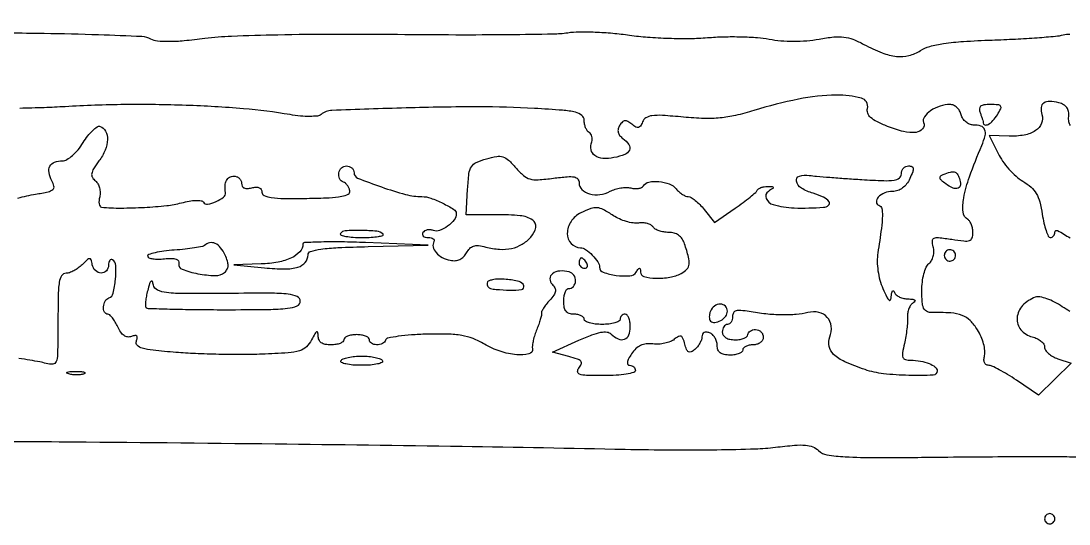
# Model space of a CAD drawing. Extents: x 0 to 5034, y 0 to 2560.
# Drawn here: x 3751.9 to 3956.8, y 2175 to 2273.3 of the extents above; entities that cross this region are included whole.
import ezdxf

# ---------------------------------------------------------------- set-up
doc = ezdxf.new("R2010")
doc.units = 0

msp = doc.modelspace()

# ---------------------------------------------------------------- linework, layer by layer
for points in [[(4084.731077, 2269.263702, 0.000011), (4132.120882, 2268.843403, 0.002588)], [(3742.640613, 2271.069453, -0.002375), (3756.40359, 2270.938948, -0.005022), (3767.070329, 2270.679967, -0.002525), (3775.527595, 2270.346857, -0.112213), (3777.219915, 2269.882305, 0.097476), (3778.566603, 2269.470061, 0.027396), (3780.772996, 2269.364197, 0.021152), (3783.782782, 2269.512192, 0.008818), (3787.824693, 2269.954781, -0.021725), (3793.062888, 2270.391912, -0.004747), (3802.111223, 2270.66634, -0.004642), (3813.153184, 2270.793785, -0.003326), (3825.5, 2270.739522, 0.002188), (3836.920893, 2270.66333, 0.002961), (3847.242039, 2270.700759, 0.001995), (3855.89875, 2270.817963, 0.032536), (3858.792048, 2271.057428, -0.034737), (3860.969661, 2271.228024, -0.012155), (3864.111596, 2271.17909, -0.012003), (3867.576813, 2270.957403, -0.013739), (3870.874018, 2270.575311, 0.017079), (3874.395102, 2270.191091, 0.010546), (3878.554697, 2269.968579, 0.010574), (3882.679141, 2269.922362, 0.018638), (3886.08197, 2270.083141, -0.015028), (3889.263164, 2270.256471, -0.012099), (3892.688412, 2270.257093, -0.012281), (3895.854256, 2270.10319, -0.030411), (3898.155178, 2269.793148, 0.028101), (3900.414732, 2269.478053, 0.020863), (3902.933489, 2269.375611, 0.020543), (3905.503608, 2269.484009, 0.024145), (3907.919751, 2269.803606, -0.018545), (3910.790581, 2270.216099, -0.055855), (3912.765935, 2270.204301, -0.063764), (3914.542155, 2269.760353, -0.029941), (3916.695826, 2268.767046, 0.028468), (3920.250949, 2267.114655, 0.067625), (3923.075457, 2266.414098, 0.088604), (3925.487593, 2266.580001, 0.083851), (3927.744535, 2267.568269, -0.079483), (3929.540714, 2268.373425, -0.029377), (3932.265163, 2268.937158, -0.02056), (3936.126942, 2269.34096, -0.007094), (3941.733062, 2269.615222, 0.004249), (3946.305982, 2269.812861, 0.005268), (3950.557782, 2270.077775, 0.00435), (3954.119265, 2270.368543, 0.038955), (3955.664771, 2270.630711, -0.069233), (3956.911314, 2270.765433, -0.043234)], [(3956.933886, 2216.54066, -0.01877), (3955.470183, 2217.455672, 0.028909), (3953.94303, 2218.367836, 0.035902), (3952.425098, 2219.02551, 0.039729), (3951.09408, 2219.376265, 0.128621), (3950.190402, 2219.306009, 0.122441), (3947.695084, 2217.6815, 0.169907), (3946.631781, 2215.257861, 0.196359), (3947.371463, 2212.956223, 0.157832), (3949.594483, 2211.565642, -0.051505), (3950.5146, 2211.231, -0.060624), (3951.293379, 2210.728697, -0.070834), (3951.822685, 2210.143654, -0.149599), (3952, 2209.564281, 0.15289), (3952.187312, 2208.966029, 0.061946), (3952.763804, 2208.322615, 0.053494), (3953.605378, 2207.734945, 0.045268), (3954.600184, 2207.299939), (3957.200367, 2206.433211), (3954.008346, 2203.312419), (3950.816326, 2200.191628), (3946.513138, 2203.095814, 0.012121), (3944.775969, 2204.207898, 0.015307), (3943.115165, 2205.146895, 0.013406), (3941.694773, 2205.845605, 0.108004), (3940.988344, 2206, -0.16264), (3940.544838, 2206.148184, -0.142988), (3940.251568, 2206.540572, -0.100579), (3940.154009, 2207.155667, -0.053198), (3940.26952, 2207.922643, 0.094811), (3940.333163, 2208.875106, 0.036229), (3940.074871, 2210.184483, 0.034264), (3939.5799, 2211.60316, 0.035562), (3938.900849, 2212.922643, 0.058893), (3937.479778, 2214.738517, 0.108133), (3935.909711, 2215.75307, 0.073956), (3933.658459, 2216.23436, 0.016843), (3929.75, 2216.34888, -0.132975), (3928.894688, 2216.57642, -0.16434), (3928.353538, 2217.192646, -0.082014), (3928.073099, 2218.383977, -0.016884), (3928, 2220.548154, -0.029139), (3928.100638, 2222.273577, -0.034543), (3928.40189, 2223.878186, -0.037733), (3928.84782, 2225.179775, -0.118695), (3929.396765, 2225.914323, 0.091725), (3929.903619, 2226.522057, 0.065134), (3930.23531, 2227.347437, 0.061873), (3930.355315, 2228.276623, 0.06525), (3930.240163, 2229.189618, -0.054854), (3930.06452, 2230.382601, -0.316047), (3930.392998, 2230.88876, -0.127424), (3931.285339, 2231.004917, -0.008631), (3933.843397, 2230.641032, 0.011736), (3936.242917, 2230.314886, 0.103401), (3937.302958, 2230.415301, 0.234816), (3937.820875, 2230.909324, 0.087153), (3938, 2231.929165, 0.046612), (3937.925928, 2232.722, 0.046197), (3937.70625, 2233.489878, 0.050159), (3937.383576, 2234.123216, 0.111909), (3937, 2234.5, -0.234149), (3936.072191, 2235.989091, -0.070762), (3936.19303, 2238.728136, -0.040746), (3937.324234, 2242.86657, -0.011999), (3939.719179, 2249, 0.036605), (3940.366382, 2250.932982, 0.162307), (3940.281434, 2252.112484, 0.22441), (3939.544038, 2252.779848, 0.073653), (3938.057614, 2253, -0.10115), (3937.321211, 2253.150514, -0.075754), (3936.615531, 2253.5875, -0.072763), (3936.047148, 2254.235731, -0.079873), (3935.710251, 2255, 0.07285), (3935.38597, 2255.764393, 0.070696), (3934.853437, 2256.4125, 0.075785), (3934.201257, 2256.849681, 0.110258), (3933.527878, 2257, 0.078003), (3931.567837, 2256.69235, 0.070881), (3929.724855, 2255.795471, 0.086616), (3928.507622, 2254.621676, 0.254589), (3928.359298, 2253.506067, -0.270419), (3928.154158, 2252.249267, -0.194853), (3926.875355, 2251.557429, -0.087101), (3924.423933, 2251.711422, -0.037527), (3921.296041, 2252.718608, -0.01893), (3919.196464, 2253.667302, -0.067728), (3917.98156, 2254.494006, -0.121337), (3917.415875, 2255.327009, -0.152419), (3917.367106, 2256.254171, 0.411689), (3916.187874, 2258.26161, 0.069576), (3911.300541, 2258.849224, 0.044667), (3903.901312, 2258.042905, 0.025444), (3895.17354, 2255.826452, -0.018446), (3891.587497, 2254.862166, -0.033203), (3888.582148, 2254.378963, -0.031596), (3885.440414, 2254.285114, -0.015033), (3881.401097, 2254.541436, 0.006905), (3877.284302, 2254.869926, 0.04604), (3875.230334, 2254.816097, 0.109925), (3874.073901, 2254.410681, 0.163491), (3873.396441, 2253.590725, -0.045689), (3873.009245, 2252.804724, -0.207541), (3872.601029, 2252.5179, -0.1889), (3872.085635, 2252.606468, -0.037302), (3871.307002, 2253.160174, 0.040135), (3870.526426, 2253.70864, 0.158026), (3869.959982, 2253.834601, 0.177127), (3869.466705, 2253.599193, 0.053152), (3868.942442, 2252.935698, 0.077948), (3868.641562, 2252.237562, 0.119037), (3868.63212, 2251.581117, 0.112385), (3868.926478, 2250.96612, 0.064435), (3869.518658, 2250.389757, -0.07527), (3870.730164, 2249.158638, -0.268865), (3870.838172, 2248.101357, -0.19598), (3869.923023, 2247.23114, -0.043975), (3867.816276, 2246.613255, -0.065201), (3865.645641, 2246.467219, -0.140131), (3864.079197, 2247.023957, -0.192551), (3863.342225, 2248.172701, -0.136043), (3863.466831, 2249.717975, 0.080311), (3863.565205, 2250.227815, 0.076494), (3863.500771, 2250.751788, 0.080425), (3863.287908, 2251.209205, 0.105682), (3862.956326, 2251.526992, -0.108447), (3862.589634, 2251.882295, -0.050841), (3862.280921, 2252.470205, -0.047032), (3862.070869, 2253.179435, -0.048524), (3862, 2253.907956, 0.224848), (3861.543696, 2254.871354, 0.113051), (3860.310976, 2255.483596, 0.039824), (3857.784591, 2255.881508, 0.00499), (3852.25, 2256.250844, 0.01454), (3841.310389, 2256.552589, 0.006843), (3827.170239, 2256.337812, 0.002131), (3812.680176, 2255.857491, 0.16477), (3810.551535, 2255.046517, -0.14864), (3809.848288, 2254.75292, -0.024231), (3808.355268, 2254.675332, -0.02455), (3806.514682, 2254.759362, -0.018322), (3804.5, 2255.02553, 0.021295), (3795.365591, 2256.177126, 0.011861), (3784.166546, 2256.839828, 0.011389), (3772.161274, 2256.991194, 0.012406), (3760.5, 2256.583107, -0.005876), (3756.43743, 2256.38779, -0.003607), (3751.646875, 2256.24847, -0.003616)], [(3957.067974, 2252.924105, -0.134033), (3956.746679, 2253.636892, -0.064856), (3956.718982, 2254.644715, 0.069933), (3956.682138, 2255.624588, 0.110965), (3956.357862, 2256.395335, 0.108893), (3955.72953, 2256.962858, 0.065564), (3954.795441, 2257.343242, 0.050825), (3952.978711, 2257.625653, 0.165643), (3951.823145, 2257.298797, 0.226438), (3951.322719, 2256.427766, 0.096155), (3951.481901, 2255.057026, -0.176501), (3951.409096, 2253.327526, -0.150622), (3950.2408, 2251.913342, -0.10183), (3948.018854, 2251.030071, -0.053694), (3945.044373, 2250.82713), (3941.18422, 2250.978386), (3942.904008, 2247.442692, 0.041448), (3943.789644, 2245.950254, 0.02731), (3945.034595, 2244.388563, 0.027483), (3946.422643, 2242.992667, 0.046755), (3947.742051, 2242.010674, -0.043595), (3949.344944, 2240.83333, -0.079616), (3950.376937, 2239.586118, -0.069467), (3951.051496, 2237.961924, -0.026526), (3951.543697, 2235.557175, 0.017867), (3951.86977, 2233.81071, 0.027867), (3952.286738, 2232.33867, 0.026629), (3952.730513, 2231.243505, 0.290957), (3953.113544, 2231, 0.115437), (3953.451678, 2231.07912, 0.10044), (3953.739603, 2231.302544, 0.093392), (3953.932854, 2231.636626, 0.084747), (3954, 2232.029937, -0.566783), (3954.545007, 2232.356277, -0.022725), (3956.973958, 2230.90954, -0.024236)], [(3751.298717, 2238.700734, -0.028687), (3754.739126, 2239.472996, 0.011202), (3757.206323, 2239.936889, 0.120529), (3758.115781, 2240.374143, 0.280116), (3758.341, 2241.017973, 0.070535), (3757.942881, 2242.106727, -0.074081), (3757.373972, 2243.697258, -0.170928), (3757.552448, 2244.937081, -0.185622), (3758.447361, 2245.725432, -0.089011), (3759.977458, 2246, 0.13458), (3760.854876, 2246.240523, 0.046021), (3761.932644, 2247.021536, 0.040958), (3763.04, 2248.163839, 0.033618), (3764.028773, 2249.546556, -0.026341), (3764.951422, 2250.877279, -0.037963), (3765.911574, 2251.939856, -0.042545), (3766.780315, 2252.635309, -0.231879), (3767.360333, 2252.71369, -0.196935), (3768.433735, 2251.790557, -0.126946), (3768.795149, 2250.167403, -0.091029), (3768.342445, 2248.094453, -0.06009), (3767.134584, 2245.968164, 0.018192), (3766.085915, 2244.436177, 0.097008), (3765.720561, 2243.495514, 0.173209), (3765.842724, 2242.766179, 0.092537), (3766.434315, 2242.054514, -0.091509), (3766.916108, 2241.477331, -0.061572), (3767.243451, 2240.68113, -0.059579), (3767.375175, 2239.797981, -0.071326), (3767.280134, 2238.963232, 0.040687), (3767.146603, 2238.205572, 0.066227), (3767.172121, 2237.553962, 0.094983), (3767.34227, 2237.103014, 0.237183), (3767.633369, 2236.922595, 0.022912), (3771.42243, 2236.758561, 0.013024), (3776.009754, 2236.889789, 0.012616), (3780.37148, 2237.238929, 0.039717), (3783.255326, 2237.777116, -0.02216), (3784.79364, 2238.120434, -0.037104), (3786.111377, 2238.254104, -0.043851), (3787.110653, 2238.193348, -0.220695), (3787.566015, 2237.893186, 0.307483), (3788.382211, 2237.528102, 0.059314), (3790.014717, 2238.023272, 0.058106), (3791.511213, 2238.898228, 0.275451), (3791.871626, 2239.779857, -0.048758), (3791.800391, 2241.146997, -0.106096), (3792.065903, 2242.158166, -0.146334), (3792.648783, 2242.77292, -0.131093), (3793.5, 2243, -0.092647), (3794.072607, 2242.892981, -0.096212), (3794.559375, 2242.586876, -0.099296), (3794.885148, 2242.13022, -0.10582), (3795, 2241.59362, 0.121219), (3795.138214, 2241.031896, 0.169691), (3795.512551, 2240.681695, 0.120594), (3796.136109, 2240.570873, 0.047946), (3797, 2240.710251, -0.048044), (3797.853697, 2240.847813, -0.116263), (3798.479754, 2240.741804, -0.165988), (3798.858633, 2240.403964, -0.129176), (3798.999673, 2239.866631, 0.300314), (3799.439119, 2239.200626, 0.066621), (3800.822317, 2238.81631, 0.032284), (3803.315152, 2238.632958, 0.006553), (3807.749673, 2238.651724, 0.006494), (3812.163008, 2238.785603, 0.033231), (3814.599217, 2239.05406, 0.075824), (3815.871762, 2239.486454, 0.34488), (3816.175, 2240.151724, 0.053173), (3815.982122, 2240.692197, 0.047585), (3815.67375, 2241.201861, 0.050466), (3815.303014, 2241.607829, 0.096298), (3814.925, 2241.833333, -0.199905), (3814.1768, 2242.517169, -0.155057), (3814.034533, 2243.622189, -0.153977), (3814.556423, 2244.612101, -0.197527), (3815.5, 2245, -0.087832), (3816.072733, 2244.898609, -0.094587), (3816.559375, 2244.607536, -0.100075), (3816.884909, 2244.17363, -0.111501), (3817, 2243.663951, 0.30621), (3817.696786, 2242.632871, 0.011152), (3822.355064, 2240.879921, 0.019195), (3827.090464, 2239.419087, 0.065304), (3830.285537, 2239, -0.086457), (3832.000631, 2238.701204, -0.028724), (3834.356951, 2237.698289, -0.02253), (3836.528028, 2236.498408, -0.258369), (3836.992198, 2235.678571, -0.170986), (3836.578334, 2234.467132, -0.066562), (3835.289414, 2233.217374, -0.067027), (3833.733647, 2232.360996, -0.186039), (3832.506326, 2232.359199, 0.06791), (3831.910789, 2232.499139, 0.072824), (3831.3141, 2232.469154, 0.081228), (3830.807647, 2232.279851, 0.124999), (3830.473008, 2231.956326, 0.155766), (3830.382542, 2231.593765, 0.19141), (3830.530882, 2231.280921, 0.128262), (3830.922969, 2231.069438, 0.059952), (3831.5, 2231, -0.048679), (3832.085304, 2230.942881, -0.105957), (3832.497908, 2230.765662, -0.182742), (3832.674087, 2230.503945, -0.198696), (3832.625, 2230.202254, 0.201528), (3832.46298, 2229.171068, 0.119233), (3833.046376, 2228.048351, 0.091644), (3834.256667, 2227.086639, 0.074743), (3835.819456, 2226.53477, 0.067278), (3836.812045, 2226.479227, 0.087996), (3837.69012, 2226.707177, 0.089768), (3838.423504, 2227.218215, 0.073068), (3838.994076, 2227.98893, -0.067286), (3839.628014, 2228.866171, -0.128938), (3840.361506, 2229.320129, -0.10418), (3841.334501, 2229.408063, -0.034668), (3842.748114, 2229.140903, 0.04657), (3845.453737, 2228.695875, 0.071676), (3847.81603, 2228.869001, 0.079846), (3849.846788, 2229.669811, 0.075206), (3851.571942, 2231.079495, 0.136595), (3852.522896, 2232.97947, 0.30434), (3851.924271, 2234.402002, 0.122251), (3849.485591, 2235.260021, 0.025254), (3844.902904, 2235.464167), (3838.910336, 2235.428335), (3839.205168, 2240.431288, -0.014489), (3839.474491, 2243.489498, -0.109519), (3839.948218, 2244.850377, -0.150776), (3840.892648, 2245.675948, -0.035262), (3842.892131, 2246.402544, -0.028293), (3844.885157, 2246.85134, -0.115954), (3846.113249, 2246.770217, -0.114288), (3847.186066, 2246.149642, -0.027111), (3848.625669, 2244.648796, 0.035087), (3850.132983, 2243.126676, 0.112366), (3851.380933, 2242.450825, 0.085902), (3852.984095, 2242.288078, 0.015419), (3855.983539, 2242.592204, -0.010178), (3858.693184, 2242.895667, -0.06708), (3860.053368, 2242.837434, -0.177727), (3860.732106, 2242.441093, -0.174358), (3861, 2241.696218, 0.204863), (3861.56004, 2240.386724, 0.124406), (3863.049294, 2239.543921, 0.09873), (3865.076973, 2239.400483, 0.091554), (3867.06446, 2240.034498, -0.047199), (3868.02302, 2240.436463, -0.035832), (3869.133015, 2240.697658, -0.036719), (3870.219899, 2240.791439, -0.067212), (3871.101237, 2240.683777, 0.048693), (3871.86833, 2240.561189, 0.056701), (3872.605335, 2240.599638, 0.065669), (3873.205271, 2240.782955, 0.148457), (3873.558021, 2241.09388, -0.208008), (3874.648046, 2241.850951, -0.07233), (3876.600043, 2241.953485, -0.068709), (3878.635321, 2241.478802, -0.128637), (3880, 2240.5, 0.038797), (3880.556859, 2239.926043, 0.038), (3881.199388, 2239.440625, 0.040587), (3881.829041, 2239.104852, 0.102551), (3882.33488, 2239, -0.14085), (3882.884346, 2238.842082, -0.029916), (3883.703221, 2238.258055, -0.029087), (3884.602387, 2237.441137, -0.024083), (3885.462435, 2236.47423), (3887.5, 2233.94846), (3891.5, 2236.72423, 0.008106), (3893.056415, 2237.842107, 0.010982), (3894.422917, 2238.90493, 0.008133), (3895.522609, 2239.829814, 0.109696), (3895.833333, 2240.25, -0.146332), (3896.079284, 2240.536827, -0.054887), (3896.558333, 2240.775189, -0.048395), (3897.170996, 2240.93511, -0.041975), (3897.833333, 2240.984687, -0.011972), (3898.770004, 2240.953644, -0.346184), (3898.938792, 2240.804523, -0.295018), (3898.845412, 2240.579351, -0.010036), (3898.008359, 2240.026328, 0.367394), (3897.575146, 2238.63988, 0.225406), (3898.936282, 2237.431364, 0.063268), (3903.074205, 2236.779264, 0.026174), (3908.75, 2236.906409, 0.149044), (3909.765413, 2237.301002, 0.403886), (3909.860932, 2237.996221, 0.127163), (3908.770005, 2238.890499, 0.038618), (3906.75, 2239.642767, -0.067868), (3904.459181, 2240.651604, -0.205318), (3903.495913, 2242.014006, -0.387973), (3904.071135, 2242.99628, -0.110011), (3906, 2243.154218, 0.011992), (3907.427496, 2242.991559, 0.002262), (3910.042188, 2242.768903, 0.002417), (3913.09958, 2242.537347, 0.002214), (3916.25, 2242.328071, 0.006081), (3920.543826, 2242.114314, 0.044539), (3922.59693, 2242.220019, 0.127573), (3923.611276, 2242.642002, 0.234878), (3924, 2243.423853, -0.087965), (3924.106701, 2244.025656, -0.094635), (3924.412988, 2244.537007, -0.100057), (3924.86958, 2244.879073, -0.111337), (3925.405915, 2245, -0.100313), (3926.046768, 2244.870121, -0.274311), (3926.310588, 2244.512382, -0.11784), (3926.218406, 2243.831759, -0.016268), (3925.655915, 2242.507802, -0.055881), (3925.028434, 2241.474938, -0.068022), (3924.222457, 2240.68177, -0.073901), (3923.294668, 2240.182098, -0.085942), (3922.309017, 2240.007802, 0.093768), (3920.748378, 2239.706771, 0.104071), (3919.469977, 2238.860159, 0.211439), (3919.125522, 2237.949813, 0.307703), (3919.628966, 2237.290345, -0.264596), (3920.165993, 2236.692319, -0.05972), (3920.300715, 2235.279581, -0.027831), (3920.101087, 2232.785497, -0.004578), (3919.403883, 2228, 0.042297), (3919.288582, 2226.338506, 0.031235), (3919.431736, 2224.5, 0.030818), (3919.807747, 2222.661837, 0.037213), (3920.391456, 2221, 0.009539), (3921.150395, 2219.350614, 0.095831), (3921.601752, 2218.746168, 0.524622), (3921.8877, 2218.812514, 0.07955), (3922.039806, 2219.5, -0.024517), (3922.11588, 2220.20165, -0.134737), (3922.271369, 2220.545312, -0.44203), (3922.46147, 2220.553994, -0.100459), (3922.662281, 2220.25, 0.124997), (3923.013767, 2219.770182, 0.061944), (3923.654962, 2219.362689, 0.055672), (3924.467187, 2219.083422, 0.053268), (3925.333333, 2218.984687, -0.021956), (3926.22068, 2218.939418, -0.147755), (3926.624029, 2218.774437, -0.408755), (3926.652085, 2218.52739, -0.085615), (3926.295638, 2218.203876, 0.101314), (3925.843149, 2217.766752, 0.055796), (3925.480057, 2217.084794, 0.052322), (3925.254306, 2216.27921, 0.05734), (3925.210424, 2215.469189, -0.032653), (3925.205675, 2214.489987, -0.012268), (3925.075952, 2213.123762, -0.012092), (3924.861542, 2211.638666, -0.014388), (3924.585331, 2210.25, 0.016468), (3924.227663, 2208.411886, 0.132605), (3924.316566, 2207.563586, 0.240731), (3924.794947, 2207.135275, 0.064529), (3925.838757, 2207, -0.042312), (3927.741468, 2206.838697, -0.054664), (3929.425772, 2206.357348, -0.067505), (3930.617543, 2205.671201, -0.232457), (3931, 2204.893011, -0.40305), (3930.213792, 2204.076128, -0.014398), (3925.44755, 2204.03099, -0.023149), (3920.500288, 2204.356063, -0.054659), (3916.899223, 2205.165532, -0.021062), (3912.930831, 2206.715865, -0.083439), (3910.749512, 2208.14827, -0.155977), (3909.870656, 2209.705564, -0.142874), (3910.017212, 2211.54527, 0.117949), (3910.288069, 2213.641372, 0.157512), (3909.512824, 2215.383141, 0.156835), (3907.861778, 2216.34706, 0.116742), (3905.738252, 2216.314935, -0.042509), (3903.459227, 2215.941084, -0.023505), (3900.637778, 2215.854656, -0.021644), (3897.500943, 2216.042021, -0.018978), (3894.25, 2216.503108, 0.020052), (3892.612765, 2216.731735, 0.096609), (3891.680735, 2216.64389, 0.194339), (3891.186656, 2216.252063, 0.129827), (3891, 2215.545313, -0.062862), (3890.925421, 2214.954461, -0.080984), (3890.70625, 2214.453936, -0.09821), (3890.381372, 2214.118989, -0.152379), (3890, 2214, 0.148195), (3889.618646, 2213.884432, 0.098894), (3889.29375, 2213.559375, 0.082425), (3889.074694, 2213.073457, 0.064853), (3889, 2212.5, 0.140575), (3889.177821, 2211.88002, 0.118484), (3889.666667, 2211.4, 0.088208), (3890.456621, 2211.09863, 0.04716), (3891.5, 2211, 0.038131), (3892.457356, 2211.073116, 0.057076), (3893.265625, 2211.29375, 0.074992), (3893.817169, 2211.617064, 0.226478), (3894, 2212, -0.148195), (3894.115568, 2212.381354, -0.098894), (3894.440625, 2212.70625, -0.082425), (3894.926543, 2212.925306, -0.064853), (3895.5, 2213, -0.099038), (3896.072457, 2212.885486, -0.097945), (3896.559375, 2212.559375, -0.097945), (3896.885486, 2212.072457, -0.099038), (3897, 2211.5, -0.130775), (3896.846791, 2210.924246, -0.10214), (3896.416667, 2210.4375, -0.08892), (3895.769411, 2210.111864, -0.072314), (3895, 2210, 0.048028), (3894.234582, 2209.926307, 0.068025), (3893.5875, 2209.70625, 0.088204), (3893.151477, 2209.381882, 0.191087), (3893, 2209, -0.226478), (3892.817169, 2208.617064, -0.074992), (3892.265625, 2208.29375, -0.057076), (3891.457356, 2208.073116, -0.038131), (3890.5, 2208, -0.045088), (3889.341336, 2208.104697, -0.117503), (3888.580162, 2208.439301, -0.146188), (3888.149594, 2209.026893, -0.085724), (3888, 2209.893011, 0.07271), (3887.887915, 2210.659707, 0.064008), (3887.559375, 2211.399034, 0.066864), (3887.073537, 2212.000393, 0.098143), (3886.5, 2212.361626, 0.073508), (3885.902848, 2212.494945, 0.137726), (3885.421671, 2212.396992, 0.162483), (3885.112601, 2212.080851, 0.113468), (3885, 2211.59106, -0.082574), (3884.900466, 2210.99247, -0.044009), (3884.595254, 2210.304418, -0.042251), (3884.149367, 2209.638359, -0.050969), (3883.622143, 2209.101369, -0.056655), (3882.903621, 2208.631093, -0.243985), (3882.408822, 2208.637165, -0.177971), (3882.023167, 2209.070145, -0.029914), (3881.672757, 2210.143376, 0.027454), (3881.310327, 2211.272196, 0.196936), (3880.926178, 2211.68088, 0.243094), (3880.419607, 2211.655786, 0.041597), (3879.60356, 2211.085947, -0.079482), (3878.837332, 2210.632778, -0.039975), (3877.75951, 2210.304609, -0.038394), (3876.563899, 2210.137463, -0.046097), (3875.429053, 2210.171496, 0.054151), (3874.116911, 2210.189755, 0.084465), (3873.027971, 2209.896792, 0.084364), (3872.096296, 2209.259846, 0.053897), (3871.254136, 2208.25, 0.024132), (3870.67451, 2207.281189, 0.081499), (3870.437449, 2206.585154, 0.199747), (3870.532381, 2206.177279, 0.24149), (3870.878028, 2206, -0.087892), (3871.30642, 2205.924109, -0.094609), (3871.670421, 2205.70625, -0.100067), (3871.913917, 2205.381483, -0.111426), (3872, 2205, -0.341052), (3871.694007, 2204.603577, -0.023546), (3870.219389, 2204.290833, -0.025476), (3868.247792, 2204.071156, -0.015007), (3865.877555, 2204, -0.006244), (3862.451675, 2204.042782, -0.065534), (3861.068805, 2204.260072, -0.326417), (3860.70823, 2204.731409, -0.18061), (3860.958799, 2205.450356, 0.078413), (3861.423829, 2206.232838, 0.281029), (3861.330548, 2206.782138, 0.134143), (3860.661102, 2207.228401, 0.016933), (3858.978642, 2207.725729), (3855.794797, 2208.550746), (3860.97904, 2210.893731, -0.013357), (3863.520993, 2211.961738, -0.044813), (3865.254388, 2212.462961, -0.075956), (3866.463906, 2212.511721, -0.170131), (3867.281642, 2212.118358, 0.086283), (3868.639842, 2211.162484, 0.201899), (3869.857086, 2211.110503, 0.212571), (3870.701688, 2211.937172, 0.094586), (3871, 2213.5, 0.038131), (3870.926884, 2214.457356, 0.057076), (3870.70625, 2215.265625, 0.074992), (3870.382936, 2215.817169, 0.226478), (3870, 2216, 0.099038), (3869.618362, 2215.923658, 0.097945), (3869.29375, 2215.70625, 0.097945), (3869.076342, 2215.381638, 0.099038), (3869, 2215, -0.277684), (3868.767902, 2214.614308, -0.052312), (3867.971875, 2214.29375, -0.042582), (3866.841111, 2214.072542, -0.027026), (3865.5, 2214, -0.027026), (3864.158889, 2214.072542, -0.042582), (3863.028125, 2214.29375, -0.052312), (3862.232098, 2214.614308, -0.277684), (3862, 2215, 0.191087), (3861.848523, 2215.381882, 0.088204), (3861.4125, 2215.70625, 0.068025), (3860.765418, 2215.926307, 0.048028), (3860, 2216, -0.07578), (3859.064742, 2216.142566, -0.149477), (3858.45, 2216.5625, -0.124434), (3858.106468, 2217.317234, -0.044917), (3858, 2218.5, -0.033947), (3858.065089, 2219.457587, -0.051882), (3858.262322, 2220.265625, -0.06743), (3858.550354, 2220.821956, -0.244294), (3858.893011, 2221, 0.206373), (3859.877061, 2221.424231, 0.179769), (3860.317843, 2222.463894, 0.163566), (3859.988082, 2223.61498, 0.17984), (3859.041501, 2224.278896, 0.08249), (3857.214062, 2224.445968, 0.141045), (3855.787819, 2223.919393, 0.238782), (3855.293931, 2222.94249, 0.198732), (3855.744706, 2221.855294, -0.076494), (3856.262303, 2221.149417, -0.161428), (3856.369198, 2220.4867, -0.114856), (3856.0619, 2219.736732, -0.029502), (3855.236346, 2218.708666, 0.018974), (3854.580945, 2217.926776, 0.025003), (3854.048298, 2217.164153, 0.023928), (3853.678187, 2216.505323, 0.167327), (3853.630199, 2216.145012, -0.10675), (3853.624972, 2215.758226, -0.013889), (3853.416486, 2214.955097, -0.015659), (3853.108749, 2214.004491, -0.012506), (3852.71983, 2213, 0.022046), (3852.336571, 2211.951139, 0.021706), (3852.044914, 2210.867188, 0.022189), (3851.873357, 2209.897271, 0.073288), (3851.883468, 2209.25, -0.393761), (3851.194382, 2208.217034, -0.081946), (3848.810121, 2208.052885, -0.056771), (3845.568403, 2208.737762, -0.052903), (3842.480578, 2210.14396, 0.03998), (3840.261644, 2211.2244, 0.050732), (3838.067285, 2211.836038, 0.037382), (3835.317504, 2212.100071, 0.01169), (3831.173418, 2212.090202, 0.011427), (3828.208489, 2211.945952, 0.017614), (3825.65615, 2211.672604, 0.012246), (3823.610691, 2211.329051, 0.266344), (3823.166667, 2210.946241, -0.202631), (3822.541798, 2210.259892, -0.11282), (3821.416433, 2210.022717, -0.128534), (3820.397594, 2210.307588, -0.266688), (3820, 2211, 0.226478), (3819.817169, 2211.382936, 0.074992), (3819.265625, 2211.70625, 0.057076), (3818.457356, 2211.926884, 0.038131), (3817.5, 2212, 0.038131), (3816.542644, 2211.926884, 0.057076), (3815.734375, 2211.70625, 0.074992), (3815.182831, 2211.382936, 0.226478), (3815, 2211, -0.226478), (3814.817169, 2210.617064, -0.074992), (3814.265625, 2210.29375, -0.057076), (3813.457356, 2210.073116, -0.038131), (3812.5, 2210, -0.045889), (3811.380001, 2210.103007, -0.106535), (3810.605656, 2210.426474, -0.137502), (3810.151973, 2210.976686, -0.102311), (3809.985258, 2211.75, 0.04933), (3809.910862, 2212.442619, 0.513158), (3809.689117, 2212.540841, 0.133125), (3809.337121, 2212.181335, 0.010698), (3808.708903, 2211, -0.083428), (3807.676346, 2209.59515, -0.122726), (3806.3578, 2208.82919, -0.054839), (3804.113604, 2208.438258, -0.006262), (3798.973645, 2208.179121, -0.009156), (3795.126671, 2208.103952, -0.005451), (3790.545047, 2208.148286, -0.005454), (3785.97812, 2208.292127, -0.009385), (3782.179706, 2208.524746, -0.006209), (3777.721022, 2208.937696, -0.042546), (3775.557924, 2209.353281, -0.1308), (3774.604767, 2209.918142, -0.293547), (3774.441046, 2210.706965, 0.045405), (3774.631243, 2211.379366, 0.252531), (3774.520748, 2211.724542, 0.24475), (3774.167364, 2211.828539, 0.043165), (3773.480921, 2211.631052, -0.125415), (3772.743256, 2211.544439, -0.121258), (3772.043632, 2211.819011, -0.089591), (3771.395135, 2212.478798, -0.04266), (3770.809065, 2213.519712, 0.026139), (3770.314887, 2214.469422, 0.034782), (3769.764337, 2215.271415, 0.037302), (3769.235508, 2215.843993, 0.189866), (3768.839485, 2216, -0.293759), (3768.206246, 2216.407176, -0.126767), (3768.023063, 2217.438884, -0.104041), (3768.356049, 2218.580518, -0.191777), (3769.08425, 2219.19475, 0.259391), (3769.919666, 2220.107022, 0.034065), (3770.369271, 2222.794657, 0.034206), (3770.449147, 2225.523413, 0.249518), (3769.811298, 2226.616625, 0.185056), (3769.504292, 2226.674905, 0.18664), (3769.238319, 2226.512784, 0.112369), (3769.058286, 2226.120811, 0.051736), (3769, 2225.559017, -0.186262), (3768.577151, 2224.463303, -0.221472), (3767.564535, 2224.037223, -0.186818), (3766.444873, 2224.519878, -0.152192), (3765.823324, 2225.678593, 0.026367), (3765.583549, 2226.64579, 0.330021), (3765.298157, 2226.857185, 0.188479), (3764.87706, 2226.692602, 0.010058), (3763.821429, 2225.678593, -0.03784), (3763.073733, 2225.036238, -0.034692), (3762.216489, 2224.493087, -0.036505), (3761.381115, 2224.117596, -0.087586), (3760.714948, 2224, 0.24965), (3759.84045, 2223.53434, 0.11469), (3759.367213, 2222.291488, 0.030474), (3759.163784, 2219.566162, 0.002279), (3759.096673, 2212.124446, -0.00552), (3759.033584, 2208.054627, -0.089149), (3758.756281, 2206.7167, -0.288541), (3758.096507, 2206.238898, -0.082936), (3756.78412, 2206.371289, 0.019444), (3755.566584, 2206.652704, 0.00545), (3753.64414, 2206.997296, 0.005488), (3751.459793, 2207.339702, 0.005751)], [(3710.060962, 2191.397604, -0.000541), (3759.368333, 2191.061722, -0.000859), (3801.584615, 2190.655926, -0.000997), (3838.116233, 2190.169178, -0.001495), (3870, 2189.585425, 0.004084), (3879.120131, 2189.465674, 0.004551), (3887.91744, 2189.502087, 0.004212), (3895.412946, 2189.664497, 0.023788), (3899.399796, 2189.974718, -0.009112), (3903.107811, 2190.372989, -0.041731), (3905.271277, 2190.384586, -0.075385), (3906.712784, 2190.049288, -0.101945), (3907.827273, 2189.315584, 0.158571), (3909.443564, 2188.492786, 0.02532), (3913.018127, 2188.113469, 0.014452), (3919.04236, 2187.955671, 0.002263), (3930.927477, 2188.041712, -0.001264), (3939.68582, 2188.122616, -0.001394), (3948.163073, 2188.155858, -0.001295), (3955.404239, 2188.145313, -0.007124), (3959.308516, 2188.07388, 0.015043)]]:
    msp.add_lwpolyline(points, format="xyb")
for points in [[(3939.393011, 2255.418213, -0.008099), (3939.625425, 2254.781926, -0.009838), (3939.821697, 2254.178225, -0.008575), (3939.967516, 2253.666328, -0.065182), (3940, 2253.418213, 0.349154), (3940.31513, 2253.021951, 0.188768), (3940.969322, 2253.118169, 0.077434), (3941.903874, 2253.864273, 0.046096), (3942.767927, 2255, 0.023109), (3943.428783, 2256.175822, 0.27278), (3943.395186, 2256.678217, 0.229683), (3942.923964, 2256.947949, 0.017089), (3941.401485, 2257, 0.028754), (3940.141663, 2256.92749, 0.138914), (3939.485149, 2256.656823, 0.231514), (3939.251121, 2256.170707, 0.090262)], [(3935.349337, 2242.532025, -0.096764), (3935.564105, 2241.306469, -0.303226), (3935.109472, 2240.653594, -0.199495), (3934.098449, 2240.673946, -0.05441), (3932.685969, 2241.487675, -0.024812), (3931.861647, 2242.155616, -0.145877), (3931.57361, 2242.624905, -0.280605), (3931.683717, 2242.998835, -0.089292), (3932.196997, 2243.320052, -0.022579), (3933.590852, 2243.806719, -0.134739), (3934.353457, 2243.824188, -0.189034), (3934.880795, 2243.448815, -0.053078)], [(3861.336798, 2235.818236, 0.134567), (3859.421627, 2234.145018, 0.144904), (3858.695814, 2231.776796, 0.188148), (3859.439885, 2229.814064, 0.212225), (3861.271429, 2229, -0.159565), (3862.269123, 2228.673286, -0.04063), (3863.57239, 2227.543674, -0.040761), (3864.677972, 2226.214888, -0.15433), (3865, 2225.196429, 0.320203), (3865.718184, 2224.18996, 0.049633), (3868.24202, 2223.593524, 0.048517), (3870.913161, 2223.497534, 0.240518), (3872.168412, 2224.238255, -0.012977), (3872.599478, 2224.87988, -0.239129), (3872.810012, 2224.990513, -0.388508), (3872.94912, 2224.866838, -0.022677), (3872.984687, 2224.25, 0.3384), (3873.682477, 2223.359867, 0.055221), (3875.998097, 2223.026452, 0.051269), (3878.742861, 2223.218283, 0.079963), (3880.978914, 2223.988715, 0.079294), (3882.062296, 2224.811714, 0.164409), (3882.506474, 2225.76264, 0.093369), (3882.400981, 2227.164359, 0.015739), (3881.621524, 2229.75, 0.066476), (3881.141167, 2230.726837, 0.089673), (3880.457925, 2231.43336, 0.089675), (3879.570559, 2231.855904, 0.066482), (3878.491629, 2232, -0.040862), (3877.535073, 2232.078305, -0.043298), (3876.62301, 2232.311096, -0.047454), (3875.881621, 2232.65226, -0.123397), (3875.463506, 2233.059049, 0.132887), (3875.052581, 2233.444171, 0.05714), (3874.347616, 2233.721349, 0.050954), (3873.483567, 2233.859582, 0.046814), (3872.583859, 2233.826511, -0.070642), (3871.542033, 2233.83771, -0.033992), (3870.23564, 2234.12951, -0.032858), (3868.890353, 2234.625778, -0.040257), (3867.714554, 2235.267462, 0.019782), (3865.73201, 2236.457153, 0.104067), (3864.523267, 2236.822513, 0.110805), (3863.306523, 2236.657787, 0.023823)], [(3814.344719, 2231.75, 0.48548), (3814.451311, 2231.458984, 0.035419), (3815.406069, 2231.220313, 0.028584), (3816.826965, 2231.053303, 0.014964), (3818.60765, 2231, 0.012932), (3820.376615, 2231.04576, 0.02657), (3821.754406, 2231.190758, 0.038506), (3822.623486, 2231.398796, 0.560759), (3822.683944, 2231.64939, 0.175076), (3821.463279, 2232.222205, 0.020016), (3818.378066, 2232.383063, 0.017866), (3815.281363, 2232.309772, 0.24434)], [(3787.784075, 2229.450741, -0.150284), (3787.344633, 2229.218004, -0.008601), (3785.819485, 2228.953805, -0.012507), (3783.963606, 2228.712473, -0.008816), (3781.867408, 2228.530344, 0.014649), (3779.820063, 2228.328373, 0.024629), (3778.120189, 2228.024532, 0.022153), (3776.854172, 2227.673574, 0.37434), (3776.64813, 2227.329603, 0.271757), (3776.904599, 2227.02964, 0.045232), (3777.671568, 2226.840074, 0.038919), (3778.714945, 2226.762612, 0.02521), (3779.924162, 2226.828097, -0.024199), (3781.318992, 2226.906461, -0.08156), (3782.218661, 2226.765861, -0.16807), (3782.676784, 2226.417007, -0.203127), (3782.776032, 2225.890025, 0.375429), (3783.389201, 2224.777288, 0.039892), (3786.479229, 2223.925038, 0.040028), (3789.848064, 2223.555144, 0.179956), (3791.693962, 2224.180719, 0.095662), (3792.193988, 2224.777755, 0.120607), (3792.383155, 2225.470953, 0.084809), (3792.255559, 2226.358008, 0.028871), (3791.783447, 2227.575937, 0.061869), (3790.909764, 2228.997414, 0.11494), (3789.852209, 2229.830512, 0.157176), (3788.766174, 2229.968694, 0.151174)], [(3806.998108, 2229.678571, -0.192681), (3806.414613, 2228.210848, -0.093264), (3804.749431, 2227.007633, -0.065864), (3802.14788, 2226.179481, -0.036283), (3798.821429, 2225.831892), (3793.5, 2225.663785), (3799.5, 2225.074829, 0.021261), (3803.501123, 2224.853216, 0.075288), (3806.041465, 2225.204671, 0.144854), (3807.458171, 2226.123721, 0.178772), (3808, 2227.590709, -0.330437), (3808.510306, 2228.278565, -0.039093), (3810.485686, 2228.712183, -0.023442), (3813.856829, 2229.020026, -0.004978), (3819.75, 2229.221851), (3831.5, 2229.507173), (3819.248108, 2230.003587, 0.006276), (3814.550312, 2230.134896, 0.01048), (3810.595765, 2230.112884, 0.00435), (3807.301967, 2229.996812, 0.402075)], [(3932.552786, 2228.08541, 0.099038), (3932.401684, 2227.679226, 0.097945), (3932.417584, 2227.244476, 0.097945), (3932.597789, 2226.848514, 0.099038), (3932.91459, 2226.552786, 0.099038), (3933.320774, 2226.401684, 0.097945), (3933.755524, 2226.417584, 0.097945), (3934.151486, 2226.597789, 0.099038), (3934.447214, 2226.91459, 0.099038), (3934.598316, 2227.320774, 0.097945), (3934.582416, 2227.755524, 0.097945), (3934.402211, 2228.151486, 0.099038), (3934.08541, 2228.447214, 0.099038), (3933.679226, 2228.598316, 0.097945), (3933.244476, 2228.582416, 0.097945), (3932.848514, 2228.402211, 0.099038)], [(3861, 2226, 0.105053), (3861.081062, 2225.618444, 0.099167), (3861.311086, 2225.29375, 0.09642), (3861.654762, 2225.076123, 0.093332), (3862.059017, 2225, 0.108972), (3862.413961, 2225.078288, 0.182303), (3862.6254, 2225.29375, 0.161196), (3862.656512, 2225.6179, 0.082592), (3862.5, 2226, 0.029505), (3862.231006, 2226.382774, 0.035638), (3861.933975, 2226.70625, 0.038439), (3861.65171, 2226.934461, 0.151918), (3861.440983, 2227, 0.210953), (3861.272352, 2226.92554, 0.081139), (3861.129539, 2226.70625, 0.061769), (3861.032345, 2226.382849, 0.042167)], [(3776.655463, 2220.632001, 0.016919), (3776.399224, 2219.501306, 0.023758), (3776.253291, 2218.476985, 0.021455), (3776.210846, 2217.647156, 0.201045), (3776.343489, 2217.323178, 0.190288), (3776.756189, 2217.14414, 0.001108), (3781.019313, 2217.011845, 0.004426), (3785.914709, 2216.914147, 0.002776), (3791.642157, 2216.882353, 0.002765), (3800.263925, 2216.930029, 0.025118), (3804.017363, 2217.160347, 0.069758), (3805.893561, 2217.64102, 0.304059), (3806.5, 2218.546063, 0.298909), (3805.911826, 2219.442026, 0.075796), (3804.143745, 2219.907968, 0.026397), (3800.575217, 2220.099378, 0.002866), (3792.332205, 2220.058774, -0.00282), (3783.888579, 2220.0164, -0.028007), (3780.352975, 2220.216801, -0.081582), (3778.563965, 2220.722384, -0.23549), (3777.786336, 2221.703887, 0.049469), (3777.567612, 2222.395442, 0.52196), (3777.323566, 2222.445801, 0.12923), (3777.0432, 2221.993738, 0.010352)], [(3843, 2222.060365, 0.140903), (3843.187741, 2221.407387, 0.181273), (3843.68028, 2221.031229, 0.058238), (3844.756517, 2220.83847, 0.005226), (3847.5, 2220.7, 0.05021), (3849.748035, 2220.835852, 0.468208), (3850.180742, 2221.567107, 0.252352), (3849.2574, 2222.401684, 0.039517), (3846.75, 2222.810365, 0.024401), (3845.259853, 2222.860727, 0.045629), (3844.060955, 2222.732922, 0.063099), (3843.252038, 2222.461775, 0.287917)], [(3886.67589, 2216.597766, 0.042219), (3886.50911, 2216.022153, 0.048251), (3886.451219, 2215.452084, 0.054566), (3886.501764, 2214.968997, 0.144015), (3886.666667, 2214.666667, 0.228002), (3887.524198, 2214.366162, 0.104344), (3888.677776, 2214.747442, 0.095783), (3889.654412, 2215.6008, 0.166945), (3890, 2216.606989, 0.20454), (3889.589618, 2217.568199, 0.194016), (3888.599389, 2217.964279, 0.156585), (3887.439177, 2217.588249, 0.146107)], [(3822.561803, 2206.9, -0.450373), (3822.457462, 2206.553826, -0.053466), (3821.598094, 2206.264375, -0.036116), (3820.23303, 2206.063851, -0.018416), (3818.5, 2206, -0.018416), (3816.76697, 2206.063851, -0.036116), (3815.401906, 2206.264375, -0.053466), (3814.542538, 2206.553826, -0.450373), (3814.438197, 2206.9, -0.169744), (3814.868865, 2207.248934, -0.031662), (3815.860796, 2207.535625, -0.030702), (3817.117025, 2207.734063, -0.023825), (3818.5, 2207.8, -0.023825), (3819.882975, 2207.734063, -0.030702), (3821.139204, 2207.535625, -0.031662), (3822.131135, 2207.248934, -0.169744)], [(3764.269032, 2204.344063, -0.06278), (3763.671085, 2204.185595, -0.030339), (3762.880008, 2204.127736, -0.029507), (3762.036634, 2204.167106, -0.037336), (3761.269032, 2204.307009, -0.087174), (3760.883358, 2204.48334, -0.597527), (3760.900903, 2204.643467, -0.080377), (3761.431793, 2204.764444, -0.012823), (3762.5, 2204.805051, -0.014395), (3763.580113, 2204.787295, -0.052471), (3764.257153, 2204.684921, -0.333666), (3764.386009, 2204.52287, -0.31318)], [(3952, 2176, 0.099038), (3952.076342, 2175.618362, 0.097945), (3952.29375, 2175.29375, 0.097945), (3952.618362, 2175.076342, 0.099038), (3953, 2175, 0.099038), (3953.381638, 2175.076342, 0.097945), (3953.70625, 2175.29375, 0.097945), (3953.923658, 2175.618362, 0.099038), (3954, 2176, 0.099038), (3953.923658, 2176.381638, 0.097945), (3953.70625, 2176.70625, 0.097945), (3953.381638, 2176.923658, 0.099038), (3953, 2177, 0.099038), (3952.618362, 2176.923658, 0.097945), (3952.29375, 2176.70625, 0.097945), (3952.076342, 2176.381638, 0.099038)]]:
    msp.add_lwpolyline(points, format="xyb", close=True)

doc.saveas('drawing.dxf')
